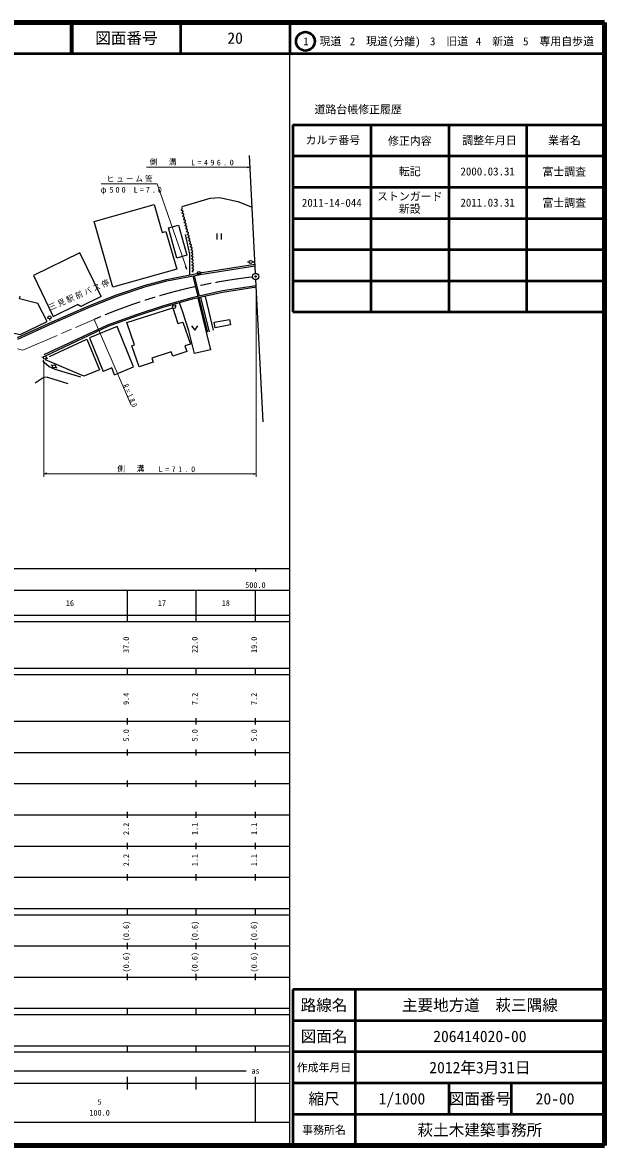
# Model space of a CAD drawing. Units: millimetres, scale not verified. Extents: x 40000 to 680000, y 20000 to 380000.
# Drawn here: x 493255 to 680000, y 20000 to 380000 of the extents above; entities that cross this region are included whole.
import ezdxf
from ezdxf.enums import TextEntityAlignment as Align

# ---------------------------------------------------------------- set-up
doc = ezdxf.new("R2010")
doc.units = ezdxf.units.MM
doc.header["$LTSCALE"] = 1000
doc.header["$PDMODE"] = 32
doc.header["$PDSIZE"] = 500
doc.linetypes.add('CHAIN', pattern=[18.5, 12, -1.5, 3.5, -1.5])
for name, color, linetype, lineweight in [('M-BGD', 7, 'Continuous', 25), ('M-BMK', 2, 'CHAIN', 13), ('M-BMK-SRVR', 3, 'Continuous', 25), ('M-STR-HTXT', 7, 'Continuous', 13), ('M-TTL', 2, 'Continuous', 140), ('M-TTL-BAND', 7, 'Continuous', 25), ('M-TTL-FRAM', 2, 'Continuous', 50), ('M-TTL-LINE', 7, 'Continuous', 50)]:
    doc.layers.add(name, color=color, linetype=linetype, lineweight=lineweight)
for name, color, linetype in [('M-BMK-HTXT', 7, 'Continuous'), ('M-OTRS', 6, 'Continuous'), ('M-TTL-TXT', 7, 'Continuous')]:
    doc.layers.add(name, color=color, linetype=linetype)
doc.styles.add('ＭＳ ゴシック', font='')
doc.styles.get('ＭＳ ゴシック').set_extended_font_data('MS Gothic')

msp = doc.modelspace()

# ---------------------------------------------------------------- linework, layer by layer
at = {"layer": 'M-BGD'}
for p, q in [((555617, 312393), (555617, 310393)), ((557137, 310393), (557137, 312393)), ((518545, 292139), (511709, 306184)), ((565941, 303168), (565443, 303120)), ((566938, 303246), (567437, 303277)), ((550069, 292301), (548504, 298854)), ((549493, 299294), (549158, 298923)), ((550302, 299823), (550777, 299980)), ((549583, 292185), (548018, 298738)), ((552735, 280724), (549990, 291759)), ((553221, 280844), (550475, 291880)), ((551926, 292206), (554451, 281416)), ((542203, 289176), (542549, 289537)), ((501968, 284968), (502005, 284469)), ((529251, 276653), (526717, 283848)), ((501972, 272964), (513865, 278515)), ((499961, 272600), (499465, 272660)), ((500953, 272473), (501448, 272406)), ((502932, 269958), (502460, 270122)), ((535211, 271061), (530668, 269619)), ((503848, 269563), (504293, 269334)), ((522810, 267101), (528911, 269588))]:
    msp.add_line(p, q, dxfattribs=at)
for points in [[(522279, 295116), (516296, 316156), (535563, 321635)], [(535563, 321635), (538104, 312698), (539305, 313040)], [(544525, 319649), (544462, 319654), (544394, 319678), (544345, 319707), (544316, 319741), (544282, 319795), (544263, 319872), (544268, 319935), (544278, 319979), (544307, 320027), (544356, 320081), (544487, 320216), (544531, 320289), (544541, 320333), (544546, 320396), (544531, 320454), (544493, 320527), (544439, 320575), (544391, 320604), (544347, 320614), (544284, 320619)], [(544526, 321049), (553502, 323730), (556475, 323847), (562303, 322565), (566965, 320810)], [(544765, 318678), (544702, 318683), (544634, 318707), (544586, 318737), (544557, 318771), (544523, 318824), (544504, 318902), (544509, 318965), (544518, 319008), (544548, 319057), (544596, 319110), (544727, 319246), (544771, 319318), (544781, 319362), (544786, 319425), (544772, 319483), (544733, 319556), (544680, 319605), (544631, 319634), (544588, 319644), (544525, 319649)], [(545029, 317610), (544960, 317616), (544885, 317643), (544832, 317675), (544800, 317712), (544763, 317771), (544742, 317856), (544747, 317926), (544758, 317974), (544790, 318027), (544844, 318085), (544988, 318235), (545036, 318314), (545047, 318362), (545053, 318432), (545037, 318496), (544994, 318576), (544936, 318630), (544882, 318662), (544834, 318672), (544765, 318678)], [(545270, 316640), (545207, 316644), (545139, 316669), (545090, 316698), (545061, 316732), (545028, 316786), (545008, 316863), (545013, 316926), (545023, 316970), (545052, 317018), (545101, 317072), (545232, 317207), (545276, 317280), (545286, 317323), (545291, 317386), (545276, 317445), (545238, 317518), (545185, 317566), (545136, 317595), (545092, 317605), (545029, 317610)], [(545510, 315669), (545447, 315674), (545379, 315698), (545331, 315727), (545302, 315761), (545268, 315815), (545249, 315893), (545254, 315956), (545264, 315999), (545293, 316048), (545341, 316101), (545473, 316236), (545516, 316309), (545526, 316353), (545531, 316416), (545517, 316474), (545478, 316547), (545425, 316596), (545376, 316625), (545333, 316635), (545270, 316640)], [(545751, 314698), (545688, 314703), (545620, 314728), (545571, 314757), (545542, 314791), (545508, 314844), (545489, 314922), (545494, 314985), (545504, 315029), (545533, 315077), (545582, 315130), (545713, 315266), (545757, 315338), (545767, 315382), (545772, 315445), (545757, 315503), (545719, 315576), (545665, 315625), (545617, 315654), (545573, 315664), (545510, 315669)], [(545991, 313727), (545928, 313732), (545860, 313757), (545812, 313786), (545783, 313820), (545749, 313874), (545730, 313951), (545735, 314014), (545744, 314058), (545774, 314106), (545822, 314160), (545953, 314295), (545997, 314368), (546007, 314411), (546012, 314474), (545998, 314533), (545959, 314606), (545906, 314654), (545857, 314683), (545814, 314693), (545751, 314698)], [(546231, 312757), (546168, 312762), (546100, 312786), (546052, 312815), (546023, 312849), (545989, 312903), (545970, 312981), (545975, 313044), (545985, 313087), (546014, 313136), (546063, 313189), (546194, 313324), (546238, 313397), (546247, 313441), (546252, 313504), (546238, 313562), (546199, 313635), (546146, 313683), (546098, 313713), (546054, 313722), (545991, 313727)], [(539305, 313040), (542747, 300936), (522279, 295116)], [(546974, 299068), (546916, 305709), (545517, 312004)], [(546472, 311786), (546409, 311791), (546341, 311816), (546292, 311845), (546263, 311879), (546230, 311932), (546210, 312010), (546215, 312073), (546225, 312117), (546254, 312165), (546303, 312218), (546434, 312354), (546478, 312426), (546488, 312470), (546493, 312533), (546478, 312591), (546440, 312664), (546387, 312713), (546338, 312742), (546294, 312752), (546231, 312757)], [(546712, 310815), (546649, 310820), (546581, 310845), (546533, 310874), (546504, 310908), (546470, 310962), (546451, 311039), (546456, 311102), (546466, 311146), (546495, 311194), (546543, 311248), (546675, 311383), (546718, 311456), (546728, 311499), (546733, 311562), (546719, 311621), (546680, 311694), (546627, 311742), (546578, 311771), (546535, 311781), (546472, 311786)], [(546953, 309845), (546890, 309850), (546822, 309874), (546773, 309903), (546744, 309937), (546710, 309991), (546691, 310068), (546696, 310132), (546706, 310175), (546735, 310224), (546784, 310277), (546915, 310412), (546959, 310485), (546969, 310529), (546974, 310592), (546959, 310650), (546921, 310723), (546867, 310771), (546819, 310801), (546775, 310810), (546712, 310815)], [(547193, 308874), (547130, 308879), (547062, 308903), (547014, 308933), (546985, 308967), (546951, 309020), (546932, 309098), (546936, 309161), (546946, 309204), (546976, 309253), (547024, 309306), (547155, 309442), (547199, 309514), (547209, 309558), (547214, 309621), (547200, 309679), (547161, 309752), (547108, 309801), (547059, 309830), (547016, 309840), (546953, 309845)], [(511709, 306184), (496752, 298905), (503155, 285747), (510960, 289546)], [(547433, 307903), (547370, 307908), (547302, 307933), (547254, 307962), (547225, 307996), (547191, 308049), (547172, 308127), (547177, 308190), (547187, 308234), (547216, 308282), (547265, 308336), (547396, 308471), (547440, 308544), (547449, 308587), (547454, 308650), (547440, 308709), (547401, 308781), (547348, 308830), (547300, 308859), (547256, 308869), (547193, 308874)], [(547674, 306933), (547611, 306938), (547543, 306962), (547494, 306991), (547465, 307025), (547432, 307079), (547412, 307156), (547417, 307220), (547427, 307263), (547456, 307312), (547505, 307365), (547636, 307500), (547680, 307573), (547690, 307617), (547695, 307680), (547680, 307738), (547642, 307811), (547588, 307859), (547540, 307889), (547496, 307898), (547433, 307903)], [(547721, 305989), (547666, 306004), (547611, 306038), (547573, 306072), (547553, 306107), (547532, 306160), (547529, 306232), (547544, 306287), (547560, 306323), (547594, 306361), (547647, 306400), (547786, 306497), (547837, 306554), (547853, 306591), (547868, 306645), (547866, 306699), (547844, 306770), (547805, 306822), (547768, 306857), (547731, 306873), (547676, 306888)], [(491693, 278965), (502802, 284035), (514578, 289215), (523433, 292743), (532352, 295685), (539490, 297625), (550789, 299804), (567847, 302481)], [(547772, 304990), (547711, 305007), (547649, 305044), (547607, 305082), (547585, 305121), (547562, 305180), (547558, 305260), (547575, 305321), (547593, 305362), (547631, 305404), (547689, 305447), (547843, 305555), (547900, 305618), (547918, 305659), (547935, 305720), (547932, 305779), (547908, 305858), (547865, 305916), (547823, 305954), (547782, 305972), (547721, 305989)], [(547822, 303992), (547761, 304009), (547699, 304046), (547657, 304083), (547635, 304122), (547612, 304181), (547608, 304261), (547625, 304322), (547643, 304363), (547681, 304405), (547739, 304448), (547894, 304556), (547951, 304619), (547969, 304660), (547986, 304721), (547982, 304781), (547958, 304860), (547916, 304918), (547874, 304956), (547833, 304973), (547772, 304990)], [(547872, 302993), (547811, 303010), (547750, 303047), (547708, 303085), (547686, 303124), (547663, 303183), (547659, 303263), (547675, 303323), (547693, 303364), (547731, 303406), (547789, 303449), (547944, 303557), (548001, 303620), (548019, 303661), (548036, 303722), (548033, 303782), (548009, 303861), (547966, 303919), (547924, 303957), (547883, 303975), (547822, 303992)], [(547923, 301994), (547862, 302011), (547800, 302048), (547758, 302086), (547736, 302125), (547713, 302184), (547709, 302264), (547726, 302325), (547744, 302366), (547782, 302408), (547840, 302451), (547994, 302559), (548051, 302621), (548069, 302662), (548086, 302723), (548083, 302783), (548059, 302862), (548016, 302920), (547974, 302958), (547933, 302976), (547872, 302993)], [(491744, 278439), (503007, 283579), (514772, 288754), (523604, 292273), (532496, 295206), (539603, 297138), (550875, 299311), (567925, 301987)], [(547973, 300995), (547912, 301012), (547850, 301049), (547808, 301087), (547786, 301126), (547763, 301185), (547759, 301265), (547776, 301326), (547794, 301367), (547832, 301409), (547890, 301452), (548045, 301560), (548102, 301623), (548120, 301664), (548137, 301725), (548134, 301785), (548110, 301863), (548067, 301921), (548025, 301959), (547984, 301977), (547923, 301994)], [(548023, 299997), (547963, 300014), (547901, 300051), (547859, 300089), (547837, 300128), (547814, 300186), (547810, 300266), (547827, 300327), (547845, 300368), (547882, 300410), (547940, 300453), (548095, 300561), (548152, 300624), (548170, 300665), (548187, 300726), (548184, 300786), (548160, 300865), (548117, 300923), (548075, 300961), (548034, 300979), (547973, 300995)], [(568250, 295602), (557387, 293946), (547564, 291738), (538456, 289185), (529703, 286329), (520491, 282983), (500076, 273426)], [(487055, 293552), (482770, 281990), (492522, 279958), (501200, 284132), (498171, 289932), (492335, 291373), (492483, 292222)], [(568326, 295108), (557480, 293454), (547687, 291253), (538601, 288706), (529866, 285856), (520683, 282520), (500288, 272973)], [(518545, 292139), (512026, 288967), (510960, 289546)], [(549512, 291663), (553619, 275109), (548431, 273885), (546683, 281112), (544759, 287116), (543667, 290126)], [(526717, 283848), (541476, 288534), (543089, 283454)], [(528911, 269588), (523626, 282551), (514723, 278922), (519111, 268158)], [(543089, 283454), (544690, 283962), (547169, 276911), (545350, 276334)], [(547529, 282761), (548529, 281401), (549529, 282761)], [(513865, 278515), (517972, 268634), (512977, 266581), (500695, 271909)], [(530668, 269619), (528297, 276350), (529251, 276653)], [(541469, 273044), (540994, 274396), (534736, 272409), (535211, 271061)], [(545350, 276334), (546002, 274483), (541469, 273044)], [(511952, 266298), (503777, 268803), (501844, 269594), (500174, 270956), (499954, 271528), (500130, 271791)], [(522810, 267101), (521914, 269300), (519111, 268158)], [(497361, 264496), (500218, 266386), (501316, 266254), (507820, 264320)]]:
    msp.add_lwpolyline(points, dxfattribs=at)
for points in [[(542772, 304489), (540079, 314162), (543350, 315072), (546042, 305400)], [(560023, 283050), (555037, 282152), (554726, 283881), (559712, 284779)]]:
    msp.add_lwpolyline(points, close=True, dxfattribs=at)
for centre in [(566438, 303216), (549827, 299666), (541857, 288815), (501931, 285466), (500457, 272539), (503404, 269793)]:
    msp.add_circle(centre, 500, dxfattribs=at)
at = {"layer": 'M-BMK'}
for p, q in [((493348, 274910), (516249, 284815)), ((473771, 280051), (493348, 274910))]:
    msp.add_line(p, q, dxfattribs=at)
msp.add_arc((587784, 119640), 180000, 96.59653, 113.41669, dxfattribs=at)
at = {"layer": 'M-BMK-SRVR'}
for p, q in [((568049, 299559), (566123, 337324)), ((570476, 251938), (568150, 297562))]:
    msp.add_line(p, q, dxfattribs=at)
msp.add_circle((568099, 298561), 1000, dxfattribs=at)
at = {"layer": 'M-OTRS'}
msp.add_point((568099, 298561), dxfattribs=at)
at = {"layer": 'M-STR-HTXT'}
for p, q in [((533025, 333648), (566311, 333648)), ((566311, 333648), (565311, 333368)), ((546038, 300918), (545444, 301770)), ((568250, 234342), (568250, 293602)), ((528158, 257280), (516249, 284815)), ((500076, 271426), (500076, 234342)), ((500076, 235342), (501076, 235622)), ((500076, 235342), (568250, 235342)), ((568250, 235342), (567250, 235062))]:
    msp.add_line(p, q, dxfattribs=at)
msp.add_lwpolyline([(546038, 300918), (536490, 328261), (518515, 328261)], dxfattribs=at)
at = {"layer": 'M-TTL'}
for p, q in [((680000, 380000), (40000, 380000)), ((680000, 20000), (680000, 380000)), ((40000, 20000), (680000, 20000))]:
    msp.add_line(p, q, dxfattribs=at)
at = {"layer": 'M-TTL-BAND'}
for p, q in [((579000, 20000), (579000, 370000)), ((40000, 205000), (579000, 205000)), ((568000, 205000), (568000, 204000)), ((68000, 198000), (579000, 198000)), ((527000, 188000), (527000, 198000)), ((549000, 188000), (549000, 198000)), ((568000, 188000), (568000, 198000)), ((40000, 190000), (579000, 190000)), ((40000, 188000), (579000, 188000)), ((40000, 173000), (579000, 173000)), ((527000, 171000), (527000, 173000)), ((549000, 171000), (549000, 173000)), ((568000, 171000), (568000, 173000)), ((40000, 171000), (579000, 171000)), ((40000, 156000), (579000, 156000)), ((527000, 155000), (527000, 157000)), ((549000, 155000), (549000, 157000)), ((568000, 155000), (568000, 157000)), ((46000, 146000), (579000, 146000)), ((527000, 145000), (527000, 147000)), ((549000, 145000), (549000, 147000)), ((568000, 145000), (568000, 147000)), ((527000, 135000), (527000, 137000)), ((549000, 135000), (549000, 137000)), ((568000, 135000), (568000, 137000)), ((52000, 136000), (579000, 136000)), ((46000, 126000), (579000, 126000)), ((527000, 125000), (527000, 127000)), ((549000, 125000), (549000, 127000)), ((568000, 125000), (568000, 127000)), ((52000, 116000), (579000, 116000)), ((527000, 115000), (527000, 117000)), ((549000, 115000), (549000, 117000)), ((568000, 115000), (568000, 117000)), ((46000, 106000), (579000, 106000)), ((527000, 105000), (527000, 107000)), ((549000, 105000), (549000, 107000)), ((568000, 105000), (568000, 107000)), ((40000, 96000), (579000, 96000)), ((40000, 94000), (579000, 94000)), ((527000, 94000), (527000, 96000)), ((549000, 94000), (549000, 96000)), ((568000, 94000), (568000, 96000)), ((49000, 84000), (579000, 84000)), ((527000, 83000), (527000, 85000)), ((549000, 83000), (549000, 85000)), ((568000, 83000), (568000, 85000)), ((40000, 74000), (579000, 74000)), ((527000, 73000), (527000, 75000)), ((549000, 73000), (549000, 75000)), ((568000, 73000), (568000, 75000)), ((40000, 64000), (579000, 64000)), ((40000, 62000), (579000, 62000)), ((527000, 62000), (527000, 64000)), ((549000, 62000), (549000, 64000)), ((568000, 62000), (568000, 64000)), ((40000, 52000), (579000, 52000)), ((527000, 50000), (527000, 52000)), ((549000, 50000), (549000, 52000)), ((568000, 50000), (568000, 52000)), ((40000, 50000), (579000, 50000)), ((71000, 44000), (565000, 44000)), ((40000, 40000), (579000, 40000)), ((527000, 38000), (527000, 42000)), ((549000, 38000), (549000, 42000)), ((568000, 27500), (568000, 42000)), ((68000, 27500), (579000, 27500))]:
    msp.add_line(p, q, dxfattribs=at)
at = {"layer": 'M-TTL-FRAM'}
for p, q in [((580000, 347197), (580000, 287197)), ((580000, 347197), (680000, 347197)), ((580000, 287197), (680000, 287197)), ((680000, 70000), (580000, 70000)), ((580000, 70000), (580000, 20000))]:
    msp.add_line(p, q, dxfattribs=at)
at = {"layer": 'M-TTL-LINE'}
for p, q in [((508747, 380000), (508747, 370000)), ((509247, 380000), (509247, 370000)), ((543997, 380000), (543997, 370000)), ((579000, 380000), (579000, 370000)), ((40000, 370000), (680000, 370000)), ((605000, 347197), (605000, 287197)), ((630000, 347197), (630000, 287197)), ((655000, 347197), (655000, 287197)), ((580000, 337197), (680000, 337197)), ((580000, 327197), (680000, 327197)), ((580000, 317197), (680000, 317197)), ((580000, 307197), (680000, 307197)), ((580000, 297197), (680000, 297197)), ((600000, 70000), (600000, 20000)), ((680000, 60000), (580000, 60000)), ((680000, 50000), (580000, 50000)), ((680000, 40000), (580000, 40000)), ((630000, 40000), (630000, 30000)), ((650000, 40000), (650000, 30000)), ((680000, 30000), (580000, 30000))]:
    msp.add_line(p, q, dxfattribs=at)
msp.add_circle((584031, 373958), 3000, dxfattribs=at)

# ---------------------------------------------------------------- texts
at = {"layer": 'M-BMK-HTXT', "insert": (502245, 287487), "char_height": 1833, "attachment_point": 7, "rotation": 23.4, "style": 'ＭＳ ゴシック'}
msp.add_mtext('\\T1.26;\\W0.95;三見駅前バス停', dxfattribs=at)
at = {"layer": 'M-STR-HTXT', "char_height": 1833, "attachment_point": 7, "style": 'ＭＳ ゴシック'}
for s, insert in [('\\T1.27;\\W0.95;側\u3000溝', (534021, 334148)), ('\\T1.6;\\W0.9;L=496.0', (547350, 334148)), ('\\T1.26;\\W0.95;ヒューム管', (520252, 328761)), ('\\T1.5;\\W0.9;φ500\\~L=7.0', (518254, 324946)), ('\\T1.27;\\W0.95;側\u3000溝', (523687, 235842)), ('\\T1.62;\\W0.9;L=71.0', (536924, 235842))]:
    msp.add_mtext(s, dxfattribs=dict(at, insert=insert))
at = {"layer": 'M-STR-HTXT', "insert": (525382, 263576), "char_height": 1833, "attachment_point": 7, "rotation": 294, "style": 'ＭＳ ゴシック'}
msp.add_mtext('\\T1.61;\\W0.7;R=180', dxfattribs=at)
at = {"layer": 'M-TTL-BAND', "style": 'ＭＳ ゴシック'}
for s, p in [('500.0', (568000, 198195)), ('16', (508500, 192405)), ('17', (538000, 192405)), ('18', (558500, 192405)), ('as', (568000, 42500)), ('5', (518000, 32523)), ('100.0', (518000, 29033))]:
    msp.add_text(s, height=1833, dxfattribs=at).set_placement(p, align=Align.BOTTOM_CENTER)
for s, p in [('37.0', (528000, 180500)), ('22.0', (550000, 180500)), ('19.0', (569000, 180500)), ('9.4', (528000, 163174)), ('7.2', (550000, 163174)), ('7.2', (569000, 163174)), ('5.0', (528000, 151500)), ('5.0', (550000, 151500)), ('5.0', (569000, 151500)), ('2.2', (528000, 121500)), ('1.1', (550000, 121500)), ('1.1', (569000, 121500)), ('2.2', (528000, 111500)), ('1.1', (550000, 111500)), ('1.1', (569000, 111500)), ('(0.6)', (528000, 88764)), ('(0.6)', (550000, 88764)), ('(0.6)', (569000, 88764)), ('(0.6)', (528000, 78764)), ('(0.6)', (550000, 78764)), ('(0.6)', (569000, 78764))]:
    msp.add_text(s, height=1833, rotation=90, dxfattribs=at).set_placement(p, align=Align.BOTTOM_CENTER)
at = {"layer": 'M-TTL-TXT', "style": 'ＭＳ ゴシック'}
for s, height, p in [('図面番号', 3666, (526622, 375000)), ('20', 3666, (561497, 375000)), ('1\u3000現道', 2566, (589448, 373958)), ('2\u3000現道(分離)', 2566, (609619, 373958)), ('3\u3000旧道', 2566, (630121, 373958)), ('4\u3000新道', 2566, (644824, 373958)), ('5\u3000専用自歩道', 2566, (665228, 373958)), ('道路台帳修正履歴', 2566, (600968, 352113)), ('カルテ番号', 2566, (592839, 342277)), ('修正内容', 2566, (617509, 342023)), ('調整年月日', 2566, (643089, 342197)), ('業者名', 2566, (667134, 342197)), ('転記', 2566, (617500, 332245)), ('2000.03.31', 2566, (642500, 332245)), ('富士調査', 2566, (667077, 332189)), ('ストンガード', 2566, (617500, 324245)), ('2011-14-044', 2566, (592500, 322189)), ('新設', 2566, (617500, 320245)), ('2011.03.31', 2566, (642500, 322245)), ('富士調査', 2566, (667077, 322189)), ('路線名', 3666, (590000, 65000)), ('路線名', 3666, (590000, 65000)), ('主要地方道\u3000萩三隅線', 3666, (640000, 65000)), ('図面名', 3666, (590000, 55000)), ('図面名', 3666, (590000, 55000)), ('206414020-00', 3666, (640000, 55000)), ('2012年3月31日', 3666, (640000, 45000)), ('作成年月日', 2566, (590000, 45000)), ('作成年月日', 2566, (590000, 45000)), ('縮尺', 3666, (590000, 35000)), ('縮尺', 3666, (590000, 35000)), ('1/1000', 3666, (615000, 35000)), ('図面番号', 3666, (640000, 35000)), ('図面番号', 3666, (640000, 35000)), ('20-00', 3666, (664125, 35000)), ('事務所名', 2566, (590000, 25000)), ('事務所名', 2566, (590000, 25000)), ('萩土木建築事務所', 3666, (640000, 25000))]:
    msp.add_text(s, height=height, dxfattribs=at).set_placement(p, align=Align.MIDDLE_CENTER)

doc.saveas('drawing.dxf')
